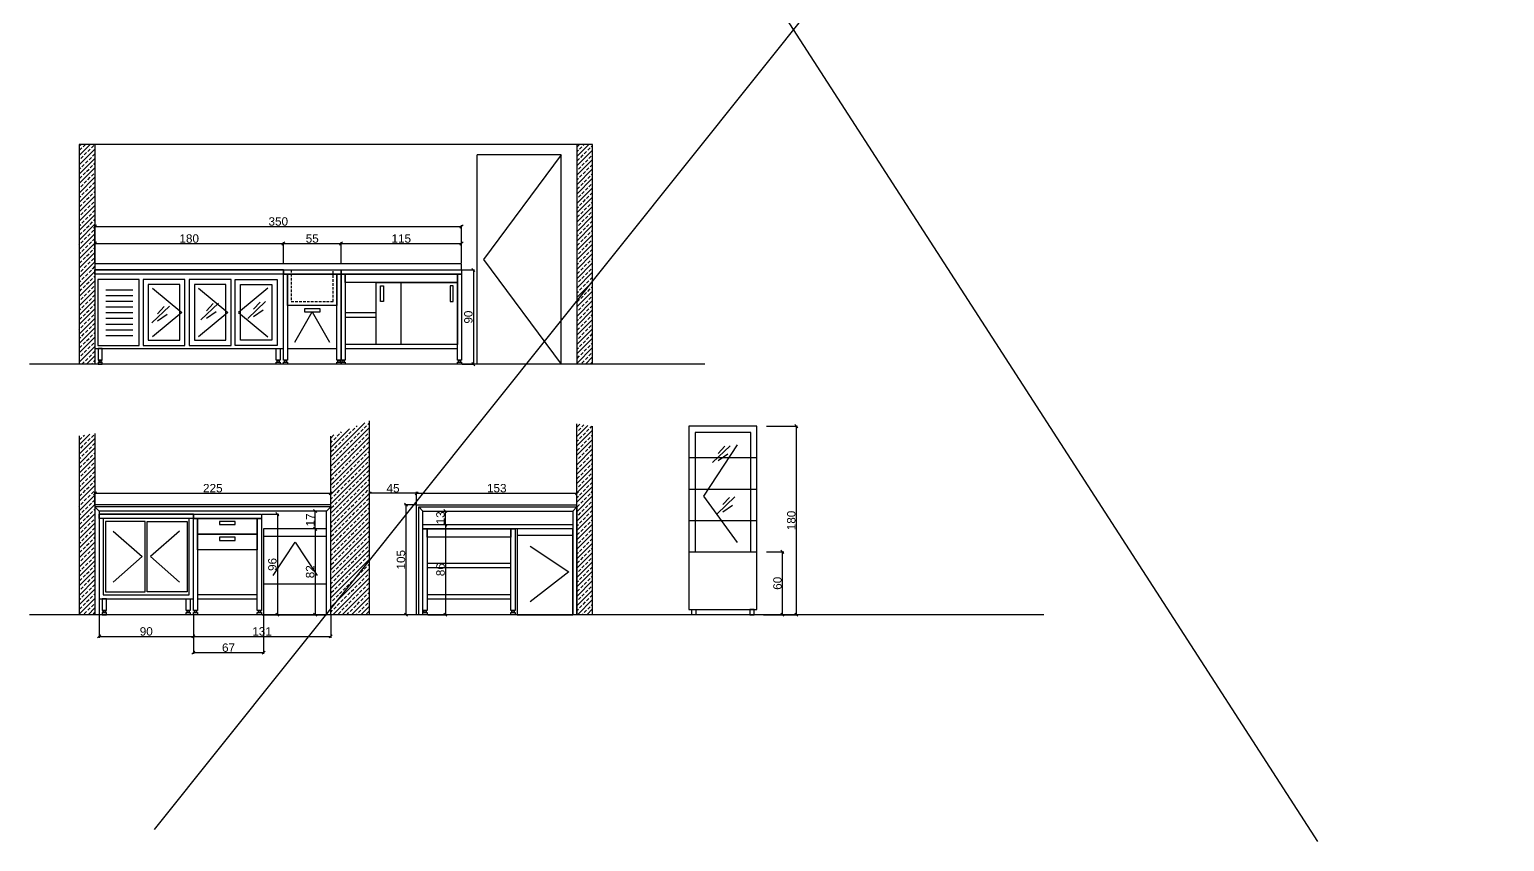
# Model space of a CAD drawing. Header units: millimetres. Extents: x 77277 to 95019, y -59792 to -54320.
# Drawn here: x 79363 to 80771, y -56487 to -55712 of the extents above; entities that cross this region are included whole.
import ezdxf

# ---------------------------------------------------------------- set-up
doc = ezdxf.new("R2010")
doc.units = ezdxf.units.MM
doc.header["$LTSCALE"] = 5
doc.linetypes.add('DASHED', pattern=[0.75, 0.5, -0.25])
for name, color, linetype in [('demirdoğrama', 177, 'Continuous'), ('mobilya', 36, 'Continuous'), ('paslanmaz', 1, 'Continuous')]:
    doc.layers.add(name, color=color, linetype=linetype)
doc.styles.get("Standard").update_dxf_attribs({"font": 'arial.ttf'})
doc.dimstyles.new('OLCU50', dxfattribs={"dimtxt": 8, "dimasz": 3, "dimexe": 1.25, "dimexo": 0.625, "dimtad": 1, "dimdec": 0, "dimtxsty": 'Standard', "dimblk": 'OBLIQUE', "dimcen": 2.5, "dimclrd": 256, "dimclre": 251, "dimclrt": 25, "dimadec": 0, "dimazin": 0, "dimtfac": 1, "dimtdec": 0, "dimtmove": 0, "dimatfit": 3, "dimldrblk": 'OBLIQUE', "dimfxl": 1, "dimarcsym": 0})

# ---------------------------------------------------------------- blocks, each defined once
blk = doc.blocks.new('_Oblique')
at = {"color": 0, "linetype": 'ByBlock', "lineweight": -2}
blk.add_line((-0.5, -0.5), (0.5, 0.5), dxfattribs=at)
blk = doc.blocks.new('*D34')
at = {"layer": 'Defpoints', "color": 0, "ltscale": 5, "transparency": 16777216}
for p in [(80066, -56210.4), (80082, -56210.4), (80063.2, -56270.4)]:
    blk.add_point(p, dxfattribs=at)
at = {"layer": 'paslanmaz', "color": 251, "lineweight": -2, "ltscale": 5, "transparency": 16777216}
for p, q in [((80066.7, -56210.4), (80083.3, -56210.4)), ((80063.9, -56270.4), (80083.3, -56270.4))]:
    blk.add_line(p, q, dxfattribs=at)
at = {"layer": 'paslanmaz', "lineweight": -2, "ltscale": 5, "transparency": 16777216}
blk.add_line((80082, -56270.4), (80082, -56210.4), dxfattribs=at)
at = {"layer": 'paslanmaz', "lineweight": -2, "ltscale": 5, "transparency": 16777216, "xscale": 3, "yscale": 3, "zscale": 3}
for p, rotation in [((80082, -56210.4), 90), ((80082, -56270.4), 270)]:
    blk.add_blockref('_Oblique', p, dxfattribs=dict(at, rotation=rotation))
at = {"layer": 'paslanmaz', "color": 25, "ltscale": 5, "transparency": 16777216, "insert": (80077.3, -56240.4), "char_height": 8, "attachment_point": 5, "rotation": 90}
blk.add_mtext('60', dxfattribs=at)
blk = doc.blocks.new('*D35')
at = {"layer": 'Defpoints', "color": 0, "ltscale": 5, "transparency": 16777216}
for p in [(80066, -56090.4), (80095.3, -56090.4), (80063.2, -56270.4)]:
    blk.add_point(p, dxfattribs=at)
at = {"layer": 'paslanmaz', "color": 251, "lineweight": -2, "ltscale": 5, "transparency": 16777216}
for p, q in [((80066.7, -56090.4), (80096.5, -56090.4)), ((80063.9, -56270.4), (80096.5, -56270.4))]:
    blk.add_line(p, q, dxfattribs=at)
at = {"layer": 'paslanmaz', "lineweight": -2, "ltscale": 5, "transparency": 16777216}
blk.add_line((80095.3, -56270.4), (80095.3, -56090.4), dxfattribs=at)
at = {"layer": 'paslanmaz', "lineweight": -2, "ltscale": 5, "transparency": 16777216, "xscale": 3, "yscale": 3, "zscale": 3}
for p, rotation in [((80095.3, -56090.4), 90), ((80095.3, -56270.4), 270)]:
    blk.add_blockref('_Oblique', p, dxfattribs=dict(at, rotation=rotation))
at = {"layer": 'paslanmaz', "color": 25, "ltscale": 5, "transparency": 16777216, "insert": (80090.5, -56180.4), "char_height": 8, "attachment_point": 5, "rotation": 90}
blk.add_mtext('180', dxfattribs=at)
blk = doc.blocks.new('A$C4F622B07')
at = {"ltscale": 5}
for p, q in [((0, 74.9), (60, 74.9)), ((9, 37.5), (30, 69.3)), ((30, 69.3), (51, 37.5)), ((0, 29.4), (60, 29.4))]:
    blk.add_line(p, q, dxfattribs=at)
blk.add_lwpolyline([(0, 0), (60, 0), (60, 82), (0, 82)], close=True, dxfattribs=at)
blk = doc.blocks.new('*D38')
at = {"color": 251, "lineweight": -2, "ltscale": 5, "transparency": 16777216}
for p, q in [((79732.3, -56165.4), (79721.4, -56165.4)), ((79732.3, -56270.4), (79721.4, -56270.4))]:
    blk.add_line(p, q, dxfattribs=at)
at = {"lineweight": -2, "ltscale": 5, "transparency": 16777216}
blk.add_line((79722.7, -56165.4), (79722.7, -56270.4), dxfattribs=at)
at = {"layer": 'Defpoints', "color": 0, "ltscale": 5, "transparency": 16777216}
for p in [(79732.9, -56165.4), (79722.7, -56270.4), (79732.9, -56270.4)]:
    blk.add_point(p, dxfattribs=at)
at = {"lineweight": -2, "ltscale": 5, "transparency": 16777216, "xscale": 3, "yscale": 3, "zscale": 3}
for p, rotation in [((79722.7, -56165.4), 90), ((79722.7, -56270.4), 270)]:
    blk.add_blockref('_Oblique', p, dxfattribs=dict(at, rotation=rotation))
at = {"color": 25, "ltscale": 5, "transparency": 16777216, "insert": (79718, -56217.9), "char_height": 8, "attachment_point": 5, "rotation": 90}
blk.add_mtext('105', dxfattribs=at)
blk = doc.blocks.new('*D39')
at = {"color": 251, "lineweight": -2, "ltscale": 5, "transparency": 16777216}
for p, q in [((79425.9, -56164.8), (79425.9, -56153.1)), ((79650.9, -56164.8), (79650.9, -56153.1))]:
    blk.add_line(p, q, dxfattribs=at)
at = {"lineweight": -2, "ltscale": 5, "transparency": 16777216}
blk.add_line((79425.9, -56154.4), (79650.9, -56154.4), dxfattribs=at)
at = {"layer": 'Defpoints', "color": 0, "ltscale": 5, "transparency": 16777216}
for p in [(79650.9, -56154.4), (79425.9, -56165.4), (79650.9, -56165.4)]:
    blk.add_point(p, dxfattribs=at)
at = {"lineweight": -2, "ltscale": 5, "transparency": 16777216, "xscale": 3, "yscale": 3, "zscale": 3, "rotation": 180}
blk.add_blockref('_Oblique', (79425.9, -56154.4), dxfattribs=at)
at = {"lineweight": -2, "ltscale": 5, "transparency": 16777216, "xscale": 3, "yscale": 3, "zscale": 3}
blk.add_blockref('_Oblique', (79650.9, -56154.4), dxfattribs=at)
at = {"color": 25, "ltscale": 5, "transparency": 16777216, "insert": (79538.4, -56149.6), "char_height": 8, "attachment_point": 5}
blk.add_mtext('225', dxfattribs=at)
blk = doc.blocks.new('*D40')
at = {"color": 251, "lineweight": -2, "ltscale": 5, "transparency": 16777216}
for p, q in [((79732.9, -56164.8), (79732.9, -56153.1)), ((79885.9, -56164.8), (79885.9, -56153.1))]:
    blk.add_line(p, q, dxfattribs=at)
at = {"lineweight": -2, "ltscale": 5, "transparency": 16777216}
blk.add_line((79732.9, -56154.4), (79885.9, -56154.4), dxfattribs=at)
at = {"layer": 'Defpoints', "color": 0, "ltscale": 5, "transparency": 16777216}
for p in [(79885.9, -56154.4), (79732.9, -56165.4), (79885.9, -56165.4)]:
    blk.add_point(p, dxfattribs=at)
at = {"lineweight": -2, "ltscale": 5, "transparency": 16777216, "xscale": 3, "yscale": 3, "zscale": 3, "rotation": 180}
blk.add_blockref('_Oblique', (79732.9, -56154.4), dxfattribs=at)
at = {"lineweight": -2, "ltscale": 5, "transparency": 16777216, "xscale": 3, "yscale": 3, "zscale": 3}
blk.add_blockref('_Oblique', (79885.9, -56154.4), dxfattribs=at)
at = {"color": 25, "ltscale": 5, "transparency": 16777216, "insert": (79809.4, -56149.6), "char_height": 8, "attachment_point": 5}
blk.add_mtext('153', dxfattribs=at)
blk = doc.blocks.new('*D41')
at = {"color": 251, "lineweight": -2, "ltscale": 5, "transparency": 16777216}
for p, q in [((79687.9, -56164.8), (79687.9, -56153.1)), ((79732.9, -56164.8), (79732.9, -56153.1))]:
    blk.add_line(p, q, dxfattribs=at)
at = {"lineweight": -2, "ltscale": 5, "transparency": 16777216}
blk.add_line((79732.9, -56154.4), (79687.9, -56154.4), dxfattribs=at)
at = {"layer": 'Defpoints', "color": 0, "ltscale": 5, "transparency": 16777216}
for p in [(79687.9, -56154.4), (79687.9, -56165.4), (79732.9, -56165.4)]:
    blk.add_point(p, dxfattribs=at)
at = {"lineweight": -2, "ltscale": 5, "transparency": 16777216, "xscale": 3, "yscale": 3, "zscale": 3, "rotation": 180}
blk.add_blockref('_Oblique', (79687.9, -56154.4), dxfattribs=at)
at = {"lineweight": -2, "ltscale": 5, "transparency": 16777216, "xscale": 3, "yscale": 3, "zscale": 3}
blk.add_blockref('_Oblique', (79732.9, -56154.4), dxfattribs=at)
at = {"color": 25, "ltscale": 5, "transparency": 16777216, "insert": (79710.4, -56149.7), "char_height": 8, "attachment_point": 5}
blk.add_mtext('45', dxfattribs=at)
blk = doc.blocks.new('*D42')
at = {"color": 251, "lineweight": -2, "ltscale": 5, "transparency": 16777216}
for p, q in [((79425.9, -55934.5), (79425.9, -55914.7)), ((79605.8, -55934.5), (79605.8, -55914.7))]:
    blk.add_line(p, q, dxfattribs=at)
at = {"lineweight": -2, "ltscale": 5, "transparency": 16777216}
blk.add_line((79425.9, -55915.9), (79605.8, -55915.9), dxfattribs=at)
at = {"layer": 'Defpoints', "color": 0, "ltscale": 5, "transparency": 16777216}
for p in [(79605.8, -55915.9), (79425.9, -55935.2), (79605.8, -55935.2)]:
    blk.add_point(p, dxfattribs=at)
at = {"lineweight": -2, "ltscale": 5, "transparency": 16777216, "xscale": 3, "yscale": 3, "zscale": 3, "rotation": 180}
blk.add_blockref('_Oblique', (79425.9, -55915.9), dxfattribs=at)
at = {"lineweight": -2, "ltscale": 5, "transparency": 16777216, "xscale": 3, "yscale": 3, "zscale": 3}
blk.add_blockref('_Oblique', (79605.8, -55915.9), dxfattribs=at)
at = {"color": 25, "ltscale": 5, "transparency": 16777216, "insert": (79515.9, -55911.2), "char_height": 8, "attachment_point": 5}
blk.add_mtext('180', dxfattribs=at)
blk = doc.blocks.new('*D43')
at = {"color": 251, "lineweight": -2, "ltscale": 5, "transparency": 16777216}
for p, q in [((79605.8, -55934.5), (79605.8, -55914.7)), ((79660.8, -55934.5), (79660.8, -55914.7))]:
    blk.add_line(p, q, dxfattribs=at)
at = {"lineweight": -2, "ltscale": 5, "transparency": 16777216}
blk.add_line((79605.8, -55915.9), (79660.8, -55915.9), dxfattribs=at)
at = {"layer": 'Defpoints', "color": 0, "ltscale": 5, "transparency": 16777216}
for p in [(79660.8, -55915.9), (79605.8, -55935.2), (79660.8, -55935.2)]:
    blk.add_point(p, dxfattribs=at)
at = {"lineweight": -2, "ltscale": 5, "transparency": 16777216, "xscale": 3, "yscale": 3, "zscale": 3, "rotation": 180}
blk.add_blockref('_Oblique', (79605.8, -55915.9), dxfattribs=at)
at = {"lineweight": -2, "ltscale": 5, "transparency": 16777216, "xscale": 3, "yscale": 3, "zscale": 3}
blk.add_blockref('_Oblique', (79660.8, -55915.9), dxfattribs=at)
at = {"color": 25, "ltscale": 5, "transparency": 16777216, "insert": (79633.3, -55911.2), "char_height": 8, "attachment_point": 5}
blk.add_mtext('55', dxfattribs=at)
blk = doc.blocks.new('*D44')
at = {"color": 251, "lineweight": -2, "ltscale": 5, "transparency": 16777216}
for p, q in [((79660.8, -55934.5), (79660.8, -55914.7)), ((79775.8, -55934.5), (79775.8, -55914.7))]:
    blk.add_line(p, q, dxfattribs=at)
at = {"lineweight": -2, "ltscale": 5, "transparency": 16777216}
blk.add_line((79660.8, -55915.9), (79775.8, -55915.9), dxfattribs=at)
at = {"layer": 'Defpoints', "color": 0, "ltscale": 5, "transparency": 16777216}
for p in [(79775.8, -55915.9), (79660.8, -55935.2), (79775.8, -55935.2)]:
    blk.add_point(p, dxfattribs=at)
at = {"lineweight": -2, "ltscale": 5, "transparency": 16777216, "xscale": 3, "yscale": 3, "zscale": 3, "rotation": 180}
blk.add_blockref('_Oblique', (79660.8, -55915.9), dxfattribs=at)
at = {"lineweight": -2, "ltscale": 5, "transparency": 16777216, "xscale": 3, "yscale": 3, "zscale": 3}
blk.add_blockref('_Oblique', (79775.8, -55915.9), dxfattribs=at)
at = {"color": 25, "ltscale": 5, "transparency": 16777216, "insert": (79718.3, -55911.2), "char_height": 8, "attachment_point": 5}
blk.add_mtext('115', dxfattribs=at)
blk = doc.blocks.new('*D45')
at = {"color": 251, "lineweight": -2, "ltscale": 5, "transparency": 16777216}
for p, q in [((79425.9, -55934.5), (79425.9, -55898.3)), ((79775.8, -55934.5), (79775.8, -55898.3))]:
    blk.add_line(p, q, dxfattribs=at)
at = {"lineweight": -2, "ltscale": 5, "transparency": 16777216}
blk.add_line((79425.9, -55899.6), (79775.8, -55899.6), dxfattribs=at)
at = {"layer": 'Defpoints', "color": 0, "ltscale": 5, "transparency": 16777216}
for p in [(79775.8, -55899.6), (79425.9, -55935.2), (79775.8, -55935.2)]:
    blk.add_point(p, dxfattribs=at)
at = {"lineweight": -2, "ltscale": 5, "transparency": 16777216, "xscale": 3, "yscale": 3, "zscale": 3, "rotation": 180}
blk.add_blockref('_Oblique', (79425.9, -55899.6), dxfattribs=at)
at = {"lineweight": -2, "ltscale": 5, "transparency": 16777216, "xscale": 3, "yscale": 3, "zscale": 3}
blk.add_blockref('_Oblique', (79775.8, -55899.6), dxfattribs=at)
at = {"color": 25, "ltscale": 5, "transparency": 16777216, "insert": (79600.9, -55894.9), "char_height": 8, "attachment_point": 5}
blk.add_mtext('350', dxfattribs=at)
blk = doc.blocks.new('*D46')
at = {"color": 251, "lineweight": -2, "ltscale": 5, "transparency": 16777216}
for p, q in [((79429.9, -56271.1), (79429.9, -56292.4)), ((79519.9, -56271.1), (79519.9, -56292.4))]:
    blk.add_line(p, q, dxfattribs=at)
at = {"lineweight": -2, "ltscale": 5, "transparency": 16777216}
blk.add_line((79429.9, -56291.1), (79519.9, -56291.1), dxfattribs=at)
at = {"layer": 'Defpoints', "color": 0, "ltscale": 5, "transparency": 16777216}
for p in [(79429.9, -56270.4), (79519.9, -56270.4), (79519.9, -56291.1)]:
    blk.add_point(p, dxfattribs=at)
at = {"lineweight": -2, "ltscale": 5, "transparency": 16777216, "xscale": 3, "yscale": 3, "zscale": 3, "rotation": 180}
blk.add_blockref('_Oblique', (79429.9, -56291.1), dxfattribs=at)
at = {"lineweight": -2, "ltscale": 5, "transparency": 16777216, "xscale": 3, "yscale": 3, "zscale": 3}
blk.add_blockref('_Oblique', (79519.9, -56291.1), dxfattribs=at)
at = {"color": 25, "ltscale": 5, "transparency": 16777216, "insert": (79474.9, -56286.4), "char_height": 8, "attachment_point": 5}
blk.add_mtext('90', dxfattribs=at)
blk = doc.blocks.new('*D47')
at = {"color": 251, "lineweight": -2, "ltscale": 5, "transparency": 16777216}
for p, q in [((79519.9, -56271.1), (79519.9, -56292.4)), ((79650.9, -56271.1), (79650.9, -56292.4))]:
    blk.add_line(p, q, dxfattribs=at)
at = {"lineweight": -2, "ltscale": 5, "transparency": 16777216}
blk.add_line((79519.9, -56291.1), (79650.9, -56291.1), dxfattribs=at)
at = {"layer": 'Defpoints', "color": 0, "ltscale": 5, "transparency": 16777216}
for p in [(79519.9, -56270.4), (79650.9, -56270.4), (79650.9, -56291.1)]:
    blk.add_point(p, dxfattribs=at)
at = {"lineweight": -2, "ltscale": 5, "transparency": 16777216, "xscale": 3, "yscale": 3, "zscale": 3, "rotation": 180}
blk.add_blockref('_Oblique', (79519.9, -56291.1), dxfattribs=at)
at = {"lineweight": -2, "ltscale": 5, "transparency": 16777216, "xscale": 3, "yscale": 3, "zscale": 3}
blk.add_blockref('_Oblique', (79650.9, -56291.1), dxfattribs=at)
at = {"color": 25, "ltscale": 5, "transparency": 16777216, "insert": (79585.4, -56286.4), "char_height": 8, "attachment_point": 5}
blk.add_mtext('131', dxfattribs=at)
blk = doc.blocks.new('*D48')
at = {"color": 251, "lineweight": -2, "ltscale": 5, "transparency": 16777216}
for p, q in [((79776.4, -55941.2), (79788.3, -55941.2)), ((79776.4, -56031.2), (79788.3, -56031.2))]:
    blk.add_line(p, q, dxfattribs=at)
at = {"lineweight": -2, "ltscale": 5, "transparency": 16777216}
blk.add_line((79787.1, -55941.2), (79787.1, -56031.2), dxfattribs=at)
at = {"layer": 'Defpoints', "color": 0, "ltscale": 5, "transparency": 16777216}
for p in [(79775.8, -55941.2), (79775.8, -56031.2), (79787.1, -56031.2)]:
    blk.add_point(p, dxfattribs=at)
at = {"lineweight": -2, "ltscale": 5, "transparency": 16777216, "xscale": 3, "yscale": 3, "zscale": 3}
for p, rotation in [((79787.1, -55941.2), 90), ((79787.1, -56031.2), 270)]:
    blk.add_blockref('_Oblique', p, dxfattribs=dict(at, rotation=rotation))
at = {"color": 25, "ltscale": 5, "transparency": 16777216, "insert": (79782.3, -55986.2), "char_height": 8, "attachment_point": 5, "rotation": 90}
blk.add_mtext('90', dxfattribs=at)
blk = doc.blocks.new('*D49')
at = {"color": 251, "lineweight": -2, "ltscale": 5, "transparency": 16777216}
for p, q in [((79739.5, -56184.4), (79761.7, -56184.4)), ((79743.5, -56270.4), (79761.7, -56270.4))]:
    blk.add_line(p, q, dxfattribs=at)
at = {"lineweight": -2, "ltscale": 5, "transparency": 16777216}
blk.add_line((79760.4, -56184.4), (79760.4, -56270.4), dxfattribs=at)
at = {"layer": 'Defpoints', "color": 0, "ltscale": 5, "transparency": 16777216}
for p in [(79738.9, -56184.4), (79742.9, -56270.4), (79760.4, -56270.4)]:
    blk.add_point(p, dxfattribs=at)
at = {"lineweight": -2, "ltscale": 5, "transparency": 16777216, "xscale": 3, "yscale": 3, "zscale": 3}
for p, rotation in [((79760.4, -56184.4), 90), ((79760.4, -56270.4), 270)]:
    blk.add_blockref('_Oblique', p, dxfattribs=dict(at, rotation=rotation))
at = {"color": 25, "ltscale": 5, "transparency": 16777216, "insert": (79755.7, -56227.4), "char_height": 8, "attachment_point": 5, "rotation": 90}
blk.add_mtext('86', dxfattribs=at)
blk = doc.blocks.new('*D50')
at = {"color": 251, "lineweight": -2, "ltscale": 5, "transparency": 16777216}
for p, q in [((79739.5, -56171.4), (79761.7, -56171.4)), ((79739.5, -56184.4), (79761.7, -56184.4))]:
    blk.add_line(p, q, dxfattribs=at)
at = {"lineweight": -2, "ltscale": 5, "transparency": 16777216}
blk.add_line((79760.4, -56184.4), (79760.4, -56171.4), dxfattribs=at)
at = {"layer": 'Defpoints', "color": 0, "ltscale": 5, "transparency": 16777216}
for p in [(79738.9, -56171.4), (79760.4, -56171.4), (79738.9, -56184.4)]:
    blk.add_point(p, dxfattribs=at)
at = {"lineweight": -2, "ltscale": 5, "transparency": 16777216, "xscale": 3, "yscale": 3, "zscale": 3}
for p, rotation in [((79760.4, -56171.4), 90), ((79760.4, -56184.4), 270)]:
    blk.add_blockref('_Oblique', p, dxfattribs=dict(at, rotation=rotation))
at = {"color": 25, "ltscale": 5, "transparency": 16777216, "insert": (79755.7, -56177.9), "char_height": 8, "attachment_point": 5, "rotation": 90}
blk.add_mtext('13', dxfattribs=at)
blk = doc.blocks.new('*D51')
at = {"color": 251, "lineweight": -2, "ltscale": 5, "transparency": 16777216}
for p, q in [((79585.5, -56174.4), (79601.3, -56174.4)), ((79585.5, -56270.4), (79601.3, -56270.4))]:
    blk.add_line(p, q, dxfattribs=at)
at = {"lineweight": -2, "ltscale": 5, "transparency": 16777216}
blk.add_line((79600, -56174.4), (79600, -56270.4), dxfattribs=at)
at = {"layer": 'Defpoints', "color": 0, "ltscale": 5, "transparency": 16777216}
for p in [(79584.9, -56174.4), (79584.9, -56270.4), (79600, -56270.4)]:
    blk.add_point(p, dxfattribs=at)
at = {"lineweight": -2, "ltscale": 5, "transparency": 16777216, "xscale": 3, "yscale": 3, "zscale": 3}
for p, rotation in [((79600, -56174.4), 90), ((79600, -56270.4), 270)]:
    blk.add_blockref('_Oblique', p, dxfattribs=dict(at, rotation=rotation))
at = {"color": 25, "ltscale": 5, "transparency": 16777216, "insert": (79595.3, -56222.4), "char_height": 8, "attachment_point": 5, "rotation": 90}
blk.add_mtext('96', dxfattribs=at)
blk = doc.blocks.new('*D52')
at = {"color": 251, "lineweight": -2, "ltscale": 5, "transparency": 16777216}
for p, q in [((79646.3, -56171.4), (79634.8, -56171.4)), ((79646.3, -56188.4), (79634.8, -56188.4))]:
    blk.add_line(p, q, dxfattribs=at)
at = {"lineweight": -2, "ltscale": 5, "transparency": 16777216}
blk.add_line((79636.1, -56188.4), (79636.1, -56171.4), dxfattribs=at)
at = {"layer": 'Defpoints', "color": 0, "ltscale": 5, "transparency": 16777216}
for p in [(79636.1, -56171.4), (79646.9, -56171.4), (79646.9, -56188.4)]:
    blk.add_point(p, dxfattribs=at)
at = {"lineweight": -2, "ltscale": 5, "transparency": 16777216, "xscale": 3, "yscale": 3, "zscale": 3}
for p, rotation in [((79636.1, -56171.4), 90), ((79636.1, -56188.4), 270)]:
    blk.add_blockref('_Oblique', p, dxfattribs=dict(at, rotation=rotation))
at = {"color": 25, "ltscale": 5, "transparency": 16777216, "insert": (79631.4, -56179.9), "char_height": 8, "attachment_point": 5, "rotation": 90}
blk.add_mtext('17', dxfattribs=at)
blk = doc.blocks.new('*D53')
at = {"color": 251, "lineweight": -2, "ltscale": 5, "transparency": 16777216}
for p, q in [((79646.3, -56188.4), (79634.8, -56188.4)), ((79646.3, -56270.4), (79634.8, -56270.4))]:
    blk.add_line(p, q, dxfattribs=at)
at = {"lineweight": -2, "ltscale": 5, "transparency": 16777216}
blk.add_line((79636.1, -56188.4), (79636.1, -56270.4), dxfattribs=at)
at = {"layer": 'Defpoints', "color": 0, "ltscale": 5, "transparency": 16777216}
for p in [(79646.9, -56188.4), (79636.1, -56270.4), (79646.9, -56270.4)]:
    blk.add_point(p, dxfattribs=at)
at = {"lineweight": -2, "ltscale": 5, "transparency": 16777216, "xscale": 3, "yscale": 3, "zscale": 3}
for p, rotation in [((79636.1, -56188.4), 90), ((79636.1, -56270.4), 270)]:
    blk.add_blockref('_Oblique', p, dxfattribs=dict(at, rotation=rotation))
at = {"color": 25, "ltscale": 5, "transparency": 16777216, "insert": (79631.3, -56229.4), "char_height": 8, "attachment_point": 5, "rotation": 90}
blk.add_mtext('82', dxfattribs=at)
blk = doc.blocks.new('*D54')
at = {"color": 251, "lineweight": -2, "ltscale": 5, "transparency": 16777216}
for p, q in [((79519.9, -56271.1), (79519.9, -56307.8)), ((79586.9, -56271.1), (79586.9, -56307.8))]:
    blk.add_line(p, q, dxfattribs=at)
at = {"lineweight": -2, "ltscale": 5, "transparency": 16777216}
blk.add_line((79519.9, -56306.6), (79586.9, -56306.6), dxfattribs=at)
at = {"layer": 'Defpoints', "color": 0, "ltscale": 5, "transparency": 16777216}
for p in [(79519.9, -56270.4), (79586.9, -56270.4), (79586.9, -56306.6)]:
    blk.add_point(p, dxfattribs=at)
at = {"lineweight": -2, "ltscale": 5, "transparency": 16777216, "xscale": 3, "yscale": 3, "zscale": 3, "rotation": 180}
blk.add_blockref('_Oblique', (79519.9, -56306.6), dxfattribs=at)
at = {"lineweight": -2, "ltscale": 5, "transparency": 16777216, "xscale": 3, "yscale": 3, "zscale": 3}
blk.add_blockref('_Oblique', (79586.9, -56306.6), dxfattribs=at)
at = {"color": 25, "ltscale": 5, "transparency": 16777216, "insert": (79553.4, -56301.9), "char_height": 8, "attachment_point": 5}
blk.add_mtext('67', dxfattribs=at)

msp = doc.modelspace()

# ---------------------------------------------------------------- hatches: boundary and pattern name
h = msp.add_hatch()
h.set_pattern_fill('ANSI33', color=8)
h.paths.add_polyline_path([(79900.9, -55821.2), (79885.8, -55821.2), (79885.8, -56031.2), (79900.9, -56031.2)])
h.paths.add_polyline_path([(79425.9, -55821.2), (79410.9, -55821.2), (79410.9, -56031.2), (79425.9, -56031.2)])
h = msp.add_hatch()
h.set_pattern_fill('ANSI33', color=8)
h.set_pattern_definition([(45, (0, -222.583), (-4.49012806, 4.49012806), []), (45, (4.49, -222.583), (-4.49012806, 4.49012806), [3.175, -1.5875])])
h.paths.add_polyline_path([(79900.9, -56090.5), (79885.9, -56088), (79885.9, -56270.4), (79900.9, -56270.4)])
h.paths.add_polyline_path([(79650.9, -56270.4), (79687.9, -56270.4), (79687.9, -56085.4), (79650.9, -56099.8)])
h.paths.add_polyline_path([(79410.9, -56270.4), (79425.9, -56270.4), (79425.9, -56097.2), (79410.9, -56099.6)])

# ---------------------------------------------------------------- linework, layer by layer
at = {"ltscale": 5}
for p, q in [((79436.5, -54694.6), (80592.7, -56487)), ((80771.1, -54861.2), (79482.5, -56475.5)), ((79410.9, -55821.2), (79410.9, -56031.2)), ((79900.9, -55821.2), (79410.9, -55821.2)), ((79425.9, -55821.2), (79425.9, -56031.2)), ((79885.8, -55821.2), (79885.8, -56031.2)), ((79900.9, -56031.2), (79900.9, -55821.2)), ((79790.8, -56031.2), (79790.8, -55831.2)), ((79870.8, -55831.2), (79790.8, -55831.2)), ((79870.8, -55831.2), (79796.8, -55931.2)), ((79870.8, -56031.2), (79870.8, -55831.2)), ((79796.8, -55931.2), (79870.8, -56031.2)), ((80008.1, -56031.2), (79363.5, -56031.2)), ((79687.9, -56270.4), (79687.9, -56085.4)), ((79885.9, -56270.4), (79885.9, -56088)), ((79900.9, -56270.4), (79900.9, -56090.5)), ((79410.9, -56099.6), (79410.9, -56270.4)), ((79425.9, -56097.2), (79425.9, -56270.4)), ((79650.9, -56270.4), (79650.9, -56099.8)), ((79828.9, -56194.3), (79881.9, -56194.3)), ((80331.6, -56270.4), (79363.5, -56270.4))]:
    msp.add_line(p, q, dxfattribs=at)
at = {"color": 8}
for p, q in [((79480.7, -55958.4), (79508.7, -55981.7)), ((79524.7, -55958.4), (79552.7, -55981.7)), ((79590.9, -55958.4), (79562.9, -55981.7)), ((79508.7, -55981.7), (79480.7, -56004.9)), ((79552.7, -55981.7), (79524.7, -56004.9)), ((79562.9, -55981.7), (79590.9, -56004.9)), ((79616.8, -56010), (79633.3, -55981.3)), ((79633.3, -55981.3), (79649.7, -56010)), ((80038.7, -56108.1), (80006.7, -56157.3)), ((80006.7, -56157.3), (80038.7, -56201.3)), ((79443.3, -56190.6), (79471.1, -56214.9)), ((79506.6, -56190.6), (79478.8, -56214.9)), ((79841.2, -56204.8), (79878.3, -56229.4)), ((79471.1, -56214.9), (79443.3, -56239.3)), ((79478.8, -56214.9), (79506.6, -56239.3)), ((79878.3, -56229.4), (79841.2, -56258.1))]:
    msp.add_line(p, q, dxfattribs=at)
at = {"color": 4, "ltscale": 5}
for p, q in [((79497.2, -55975.6), (79480.3, -55991.7)), ((79492, -55976.1), (79485.6, -55983)), ((79544, -55972.8), (79527.1, -55988.9)), ((79538.7, -55973.3), (79532.3, -55980.2)), ((79588.8, -55971.4), (79571.9, -55987.4)), ((79583.6, -55971.9), (79577.2, -55978.7)), ((79586.4, -55979.6), (79577.2, -55986)), ((79494.8, -55983.8), (79485.6, -55990.2)), ((79541.5, -55981), (79532.3, -55987.4)), ((80051.7, -56096.4), (79998.7, -56096.4)), ((79998.7, -56096.4), (79998.7, -56210.4)), ((80051.7, -56210.4), (80051.7, -56096.4)), ((79992.7, -56120.4), (80057.7, -56120.4)), ((80032.2, -56109), (80015.3, -56125.1)), ((80027, -56109.5), (80020.6, -56116.4)), ((80029.8, -56117.2), (80020.6, -56123.6)), ((79992.7, -56150.4), (80057.7, -56150.4)), ((80036.7, -56157.9), (80019.7, -56174)), ((80031.4, -56158.4), (80025, -56165.3)), ((80034.2, -56166.1), (80025, -56172.5)), ((79992.7, -56180.4), (80057.7, -56180.4))]:
    msp.add_line(p, q, dxfattribs=at)
for points in [[(79471.8, -56013.2), (79511.8, -56013.2), (79511.8, -55950.2), (79471.8, -55950.2)], [(79515.8, -56013.2), (79555.8, -56013.2), (79555.8, -55950.2), (79515.8, -55950.2)], [(79599.8, -56013.2), (79559.8, -56013.2), (79559.8, -55950.2), (79599.8, -55950.2)], [(79476.8, -56008.2), (79506.8, -56008.2), (79506.8, -55955.2), (79476.8, -55955.2)], [(79520.8, -56008.2), (79550.8, -56008.2), (79550.8, -55955.2), (79520.8, -55955.2)], [(79594.8, -56008.2), (79564.8, -56008.2), (79564.8, -55955.2), (79594.8, -55955.2)]]:
    msp.add_lwpolyline(points, close=True, dxfattribs=at)
at = {"ltscale": 5}
msp.add_lwpolyline([(79828.9, -56270.4), (79881.9, -56270.4), (79881.9, -56188.4), (79828.9, -56188.4)], close=True, dxfattribs=at)
at = {"layer": 'demirdoğrama', "ltscale": 5}
for p, q in [((79650.9, -56167.4), (79425.9, -56167.4)), ((79429.9, -56171.4), (79425.9, -56167.4)), ((79646.9, -56171.4), (79429.9, -56171.4)), ((79429.9, -56171.4), (79429.9, -56270.4)), ((79646.9, -56171.4), (79650.9, -56167.4)), ((79646.9, -56270.4), (79646.9, -56171.4)), ((79734.9, -56167.4), (79885.9, -56167.4)), ((79734.9, -56270.4), (79734.9, -56167.4)), ((79738.9, -56171.4), (79734.9, -56167.4)), ((79738.9, -56171.4), (79881.9, -56171.4)), ((79738.9, -56270.4), (79738.9, -56171.4)), ((79881.9, -56171.4), (79885.9, -56167.4)), ((79881.9, -56171.4), (79881.9, -56270.4)), ((79885.9, -56167.4), (79885.9, -56270.4))]:
    msp.add_line(p, q, dxfattribs=at)
at = {"layer": 'mobilya', "ltscale": 5}
for p, q in [((79650.9, -56165.4), (79425.9, -56165.4)), ((79732.9, -56165.4), (79885.9, -56165.4)), ((79732.9, -56270.4), (79732.9, -56165.4))]:
    msp.add_line(p, q, dxfattribs=at)
at = {"layer": 'paslanmaz', "ltscale": 5}
for p, q in [((79775.8, -55935.2), (79425.9, -55935.2)), ((79775.8, -55941.2), (79775.8, -55935.2)), ((79436.4, -55960.2), (79462.2, -55960.2)), ((79436.4, -55965.6), (79462.2, -55965.6)), ((79436.4, -55971), (79462.2, -55971)), ((79436.4, -55976.5), (79462.2, -55976.5)), ((79436.4, -55981.9), (79462.2, -55981.9)), ((79436.4, -55987.3), (79462.2, -55987.3)), ((79436.4, -55992.8), (79462.2, -55992.8)), ((79436.4, -55998.2), (79462.2, -55998.2)), ((79436.4, -56003.7), (79462.2, -56003.7)), ((79609.8, -56016.2), (79656.8, -56016.2)), ((80057.7, -56090.4), (79992.7, -56090.4)), ((79992.7, -56090.4), (79992.7, -56265.4)), ((80057.7, -56265.4), (80057.7, -56090.4)), ((79992.7, -56210.4), (80057.7, -56210.4)), ((79992.7, -56265.4), (80057.7, -56265.4))]:
    msp.add_line(p, q, dxfattribs=at)
at = {"layer": 'paslanmaz', "linetype": 'DASHED'}
for p, q in [((79613.3, -55941.2), (79613.3, -55971.2)), ((79653.3, -55971.2), (79653.3, -55941.2)), ((79613.3, -55971.2), (79653.3, -55971.2))]:
    msp.add_line(p, q, dxfattribs=at)
at = {"layer": 'paslanmaz', "ltscale": 5}
for points in [[(79425.9, -56016.2), (79605.8, -56016.2), (79605.8, -55941.2), (79425.9, -55941.2)], [(79425.9, -55941.2), (79605.8, -55941.2), (79605.8, -55945.2), (79425.9, -55945.2)], [(79468.2, -55950.2), (79428.8, -55950.2), (79428.8, -56013.2), (79468.2, -56013.2)], [(79605.8, -55941.2), (79660.8, -55941.2), (79660.8, -55945.2), (79605.8, -55945.2)], [(79609.8, -56027.2), (79605.8, -56027.2), (79605.8, -55945.2), (79609.8, -55945.2)], [(79609.8, -55945.2), (79656.8, -55945.2), (79656.8, -55975.2), (79609.8, -55975.2)], [(79660.8, -56027.2), (79656.8, -56027.2), (79656.8, -55945.2), (79660.8, -55945.2)], [(79660.8, -55941.2), (79775.8, -55941.2), (79775.8, -55945.2), (79660.8, -55945.2)], [(79664.8, -56027.2), (79660.8, -56027.2), (79660.8, -55945.2), (79664.8, -55945.2)], [(79664.8, -55945.2), (79771.8, -55945.2), (79771.8, -55953.2), (79664.8, -55953.2)], [(79775.8, -56027.2), (79771.8, -56027.2), (79771.8, -55945.2), (79775.8, -55945.2)], [(79698.3, -55971.2), (79698.3, -55956.2), (79701.3, -55956.2), (79701.3, -55971.2)], [(79718.3, -55953.2), (79771.8, -55953.2), (79771.8, -56012.2), (79718.3, -56012.2)], [(79767.8, -55971.2), (79767.8, -55956.2), (79764.8, -55956.2), (79764.8, -55971.2)], [(79609.8, -56016.2), (79656.8, -56016.2), (79656.8, -55975.2), (79609.8, -55975.2)], [(79625.8, -55981.2), (79640.8, -55981.2), (79640.8, -55978.2), (79625.8, -55978.2)], [(79694.3, -55982.2), (79664.8, -55982.2), (79664.8, -55986.2), (79694.3, -55986.2)], [(79428.9, -56027.2), (79432.9, -56027.2), (79432.9, -56016.2), (79428.9, -56016.2)], [(79602.8, -56027.2), (79598.8, -56027.2), (79598.8, -56016.2), (79602.8, -56016.2)], [(79664.8, -56016.2), (79771.8, -56016.2), (79771.8, -56012.2), (79664.8, -56012.2)], [(79428.9, -56031.2), (79432.9, -56031.2), (79432.9, -56029.2), (79428.9, -56029.2)], [(79429.9, -56029.2), (79431.9, -56029.2), (79431.9, -56027.2), (79429.9, -56027.2)], [(79602.8, -56031.2), (79598.8, -56031.2), (79598.8, -56029.2), (79602.8, -56029.2)], [(79601.8, -56029.2), (79599.8, -56029.2), (79599.8, -56027.2), (79601.8, -56027.2)], [(79609.8, -56031.2), (79605.8, -56031.2), (79605.8, -56029.2), (79609.8, -56029.2)], [(79608.8, -56029.2), (79606.8, -56029.2), (79606.8, -56027.2), (79608.8, -56027.2)], [(79660.8, -56031.2), (79656.8, -56031.2), (79656.8, -56029.2), (79660.8, -56029.2)], [(79659.8, -56029.2), (79657.8, -56029.2), (79657.8, -56027.2), (79659.8, -56027.2)], [(79664.8, -56031.2), (79660.8, -56031.2), (79660.8, -56029.2), (79664.8, -56029.2)], [(79663.8, -56029.2), (79661.8, -56029.2), (79661.8, -56027.2), (79663.8, -56027.2)], [(79775.8, -56031.2), (79771.8, -56031.2), (79771.8, -56029.2), (79775.8, -56029.2)], [(79774.8, -56029.2), (79772.8, -56029.2), (79772.8, -56027.2), (79774.8, -56027.2)], [(79429.9, -56255.4), (79519.9, -56255.4), (79519.9, -56174.4), (79429.9, -56174.4)], [(79429.9, -56174.4), (79519.9, -56174.4), (79519.9, -56178.4), (79429.9, -56178.4)], [(79519.9, -56174.4), (79584.9, -56174.4), (79584.9, -56178.4), (79519.9, -56178.4)], [(79433.9, -56251.4), (79515.9, -56251.4), (79515.9, -56178.4), (79433.9, -56178.4)], [(79435.9, -56248.4), (79473.9, -56248.4), (79473.9, -56181.4), (79435.9, -56181.4)], [(79513.9, -56248.4), (79475.9, -56248.4), (79475.9, -56181.4), (79513.9, -56181.4)], [(79523.9, -56266.4), (79519.9, -56266.4), (79519.9, -56178.4), (79523.9, -56178.4)], [(79523.9, -56178.4), (79580.9, -56178.4), (79580.9, -56193.4), (79523.9, -56193.4)], [(79544.9, -56184.4), (79559.9, -56184.4), (79559.9, -56181.4), (79544.9, -56181.4)], [(79584.9, -56266.4), (79580.9, -56266.4), (79580.9, -56178.4), (79584.9, -56178.4)], [(79881.9, -56188.4), (79738.9, -56188.4), (79738.9, -56184.4), (79881.9, -56184.4)], [(79742.9, -56266.4), (79738.9, -56266.4), (79738.9, -56188.4), (79742.9, -56188.4)], [(79742.9, -56188.4), (79822.9, -56188.4), (79822.9, -56196.4), (79742.9, -56196.4)], [(79826.9, -56266.4), (79822.9, -56266.4), (79822.9, -56188.4), (79826.9, -56188.4)], [(79523.9, -56193.4), (79580.9, -56193.4), (79580.9, -56208.4), (79523.9, -56208.4)], [(79544.9, -56199.4), (79559.9, -56199.4), (79559.9, -56196.4), (79544.9, -56196.4)], [(79742.9, -56225.4), (79822.9, -56225.4), (79822.9, -56221.4), (79742.9, -56221.4)], [(79432.9, -56266.4), (79436.9, -56266.4), (79436.9, -56255.4), (79432.9, -56255.4)], [(79516.9, -56266.4), (79512.9, -56266.4), (79512.9, -56255.4), (79516.9, -56255.4)], [(79523.9, -56255.4), (79580.9, -56255.4), (79580.9, -56251.4), (79523.9, -56251.4)], [(79742.9, -56255.4), (79822.9, -56255.4), (79822.9, -56251.4), (79742.9, -56251.4)], [(79432.9, -56270.4), (79436.9, -56270.4), (79436.9, -56268.4), (79432.9, -56268.4)], [(79433.9, -56268.4), (79435.9, -56268.4), (79435.9, -56266.4), (79433.9, -56266.4)], [(79516.9, -56270.4), (79512.9, -56270.4), (79512.9, -56268.4), (79516.9, -56268.4)], [(79515.9, -56268.4), (79513.9, -56268.4), (79513.9, -56266.4), (79515.9, -56266.4)], [(79523.9, -56270.4), (79519.9, -56270.4), (79519.9, -56268.4), (79523.9, -56268.4)], [(79522.9, -56268.4), (79520.9, -56268.4), (79520.9, -56266.4), (79522.9, -56266.4)], [(79584.9, -56270.4), (79580.9, -56270.4), (79580.9, -56268.4), (79584.9, -56268.4)], [(79583.9, -56268.4), (79581.9, -56268.4), (79581.9, -56266.4), (79583.9, -56266.4)], [(79742.9, -56270.4), (79738.9, -56270.4), (79738.9, -56268.4), (79742.9, -56268.4)], [(79741.9, -56268.4), (79739.9, -56268.4), (79739.9, -56266.4), (79741.9, -56266.4)], [(79826.9, -56270.4), (79822.9, -56270.4), (79822.9, -56268.4), (79826.9, -56268.4)], [(79825.9, -56268.4), (79823.9, -56268.4), (79823.9, -56266.4), (79825.9, -56266.4)], [(79995.5, -56265.4), (79999.5, -56265.4), (79999.5, -56270.4), (79995.5, -56270.4)], [(80054.9, -56265.4), (80050.9, -56265.4), (80050.9, -56270.4), (80054.9, -56270.4)]]:
    msp.add_lwpolyline(points, close=True, dxfattribs=at)
msp.add_lwpolyline([(79718.3, -56012.2), (79694.3, -56012.2), (79694.3, -55953.2), (79718.3, -55953.2)], dxfattribs=at)

# ---------------------------------------------------------------- block references
at = {"color": 8}
msp.add_blockref('A$C4F622B07', (79586.9, -56270.4), dxfattribs=at)

# ---------------------------------------------------------------- dimensions: what is measured, and where the dimension line sits
at = {"ltscale": 5}
for base, p1, p2, picture, middle in [((79775.8, -55899.6), (79425.9, -55935.2), (79775.8, -55935.2), '*D45', (79600.9, -55894.9)), ((79605.8, -55915.9), (79425.9, -55935.2), (79605.8, -55935.2), '*D42', (79515.9, -55911.2)), ((79650.9, -56154.4), (79425.9, -56165.4), (79650.9, -56165.4), '*D39', (79538.4, -56149.6)), ((79687.9, -56154.4), (79732.9, -56165.4), (79687.9, -56165.4), '*D41', (79710.4, -56149.7)), ((79885.9, -56154.4), (79732.9, -56165.4), (79885.9, -56165.4), '*D40', (79809.4, -56149.6)), ((79519.9, -56291.1), (79429.9, -56270.4), (79519.9, -56270.4), '*D46', (79474.9, -56286.4)), ((79586.9, -56306.6), (79519.9, -56270.4), (79586.9, -56270.4), '*D54', (79553.4, -56301.9))]:
    dim = msp.add_linear_dim(base=base, p1=p1, p2=p2, dimstyle='OLCU50', dxfattribs=at)
    dim.commit()
    dim.dimension.update_dxf_attribs({"geometry": picture, "text_midpoint": middle})
for base, p1, p2, picture, middle in [((79660.8, -55915.9), (79605.8, -55935.2), (79660.8, -55935.2), '*D43', (79633.3, -55911.2)), ((79775.8, -55915.9), (79660.8, -55935.2), (79775.8, -55935.2), '*D44', (79718.3, -55911.2)), ((79650.9, -56291.1), (79519.9, -56270.4), (79650.9, -56270.4), '*D47', (79585.4, -56286.4))]:
    dim = msp.add_linear_dim(base=base, p1=p1, p2=p2, dimstyle='OLCU50', override={"dimtmove": 1}, dxfattribs=at)
    dim.commit()
    dim.dimension.update_dxf_attribs({"geometry": picture, "text_midpoint": middle})
for base, p1, p2, picture, middle in [((79787.1, -56031.2), (79775.8, -55941.2), (79775.8, -56031.2), '*D48', (79782.3, -55986.2)), ((79600, -56270.4), (79584.9, -56174.4), (79584.9, -56270.4), '*D51', (79595.3, -56222.4)), ((79636.1, -56171.4), (79646.9, -56188.4), (79646.9, -56171.4), '*D52', (79631.4, -56179.9)), ((79722.7, -56270.4), (79732.9, -56165.4), (79732.9, -56270.4), '*D38', (79718, -56217.9)), ((79760.4, -56171.4), (79738.9, -56184.4), (79738.9, -56171.4), '*D50', (79755.7, -56177.9)), ((79636.1, -56270.4), (79646.9, -56188.4), (79646.9, -56270.4), '*D53', (79631.3, -56229.4)), ((79760.4, -56270.4), (79738.9, -56184.4), (79742.9, -56270.4), '*D49', (79755.7, -56227.4))]:
    dim = msp.add_linear_dim(base=base, p1=p1, p2=p2, angle=90, dimstyle='OLCU50', dxfattribs=at)
    dim.commit()
    dim.dimension.update_dxf_attribs({"geometry": picture, "text_midpoint": middle})
at = {"layer": 'paslanmaz', "ltscale": 5}
for base, p2, picture, middle in [((80095.3, -56090.4), (80066, -56090.4), '*D35', (80090.5, -56180.4)), ((80082, -56210.4), (80066, -56210.4), '*D34', (80077.3, -56240.4))]:
    dim = msp.add_linear_dim(base=base, p1=(80063.2, -56270.4), p2=p2, angle=90, dimstyle='OLCU50', dxfattribs=at)
    dim.commit()
    dim.dimension.update_dxf_attribs({"geometry": picture, "text_midpoint": middle})

doc.saveas('drawing.dxf')
